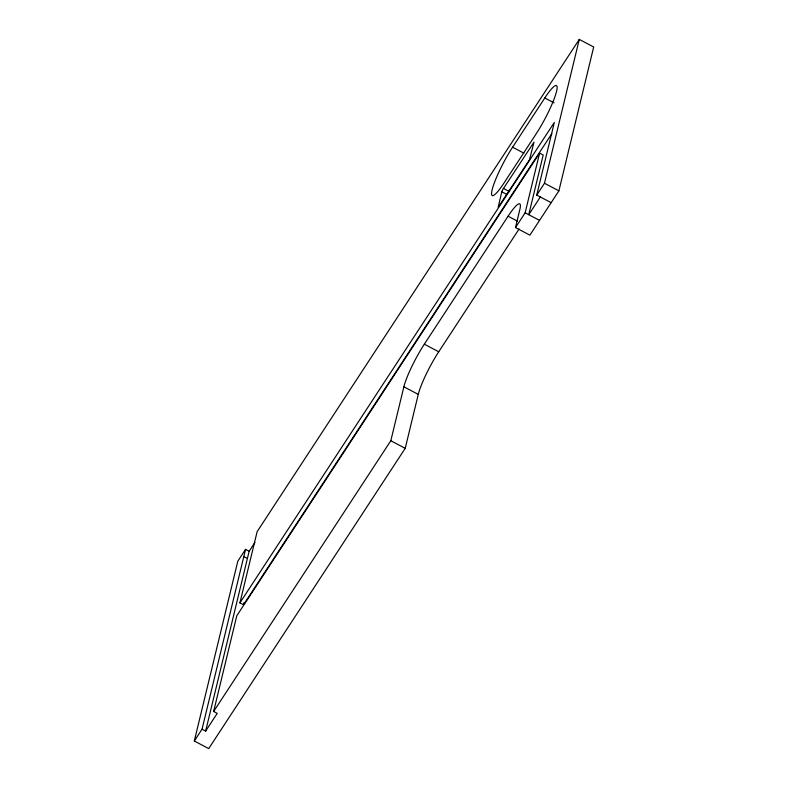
<?xml version="1.0" encoding="UTF-8"?>
<svg xmlns="http://www.w3.org/2000/svg" width="788" height="788" viewBox="0 0 788 788"><rect width="100%" height="100%" fill="white"/><g stroke="black" fill="none" stroke-linecap="round" stroke-linejoin="round"><path stroke-width="1.18" d="M519.134 228.924L438.729 351.783A34.337 5.319 -62.2 0 0 418.27 394.384L405.219 448.333L208.721 748.6L194.311 741.006L237.818 561.184L245.551 549.364L249.146 551.265L205.638 731.097L202.043 729.195L245.551 549.364M205.638 731.097L217.242 713.376L213.637 711.475L236.784 615.802L539.593 153.099L543.198 154.99L528.748 214.691L540.351 196.97M551.866 133.586L243.522 604.76L239.916 602.859L257.144 531.644L579.279 39.4L593.689 46.994L558.889 190.854L529.891 235.159L515.49 227.565L519.834 209.578A34.337 5.319 -62.2 0 0 508.083 216.208L424.328 344.198A34.337 5.319 -62.2 0 0 403.87 386.79L390.818 440.738L213.637 711.475M243.522 604.76L244.093 602.387M501.808 191.799L498.144 207.362L529.418 159.905L534.018 142.116L502.754 189.563L501.808 191.799L506.95 194.508M515.49 227.565L525.153 212.799L539.593 153.099M551.157 202.664L536.746 195.079L554.328 122.426L239.916 602.859M536.746 195.079L544.478 183.259L579.279 39.4M512.594 147.198L544.803 97.978A34.337 5.319 -62.2 0 1 556.564 91.349A34.337 5.319 -62.2 0 1 536.106 133.94L503.896 183.171A34.337 5.319 -62.2 0 1 492.136 189.8A34.337 5.319 -62.2 0 1 512.594 147.198L523.912 153.167M249.146 551.265L254.948 542.41M194.311 741.006L202.043 729.195M544.803 97.978L554.072 102.854M544.478 183.259L558.889 190.854M503.443 188.391L509.619 191.642M525.153 212.799L539.553 220.384M508.083 216.208L517.342 221.093M424.328 344.198L438.729 351.783M403.87 386.79L418.27 394.384M390.818 440.738L405.219 448.333M243.807 556.564L247.412 558.456"/></g></svg>
